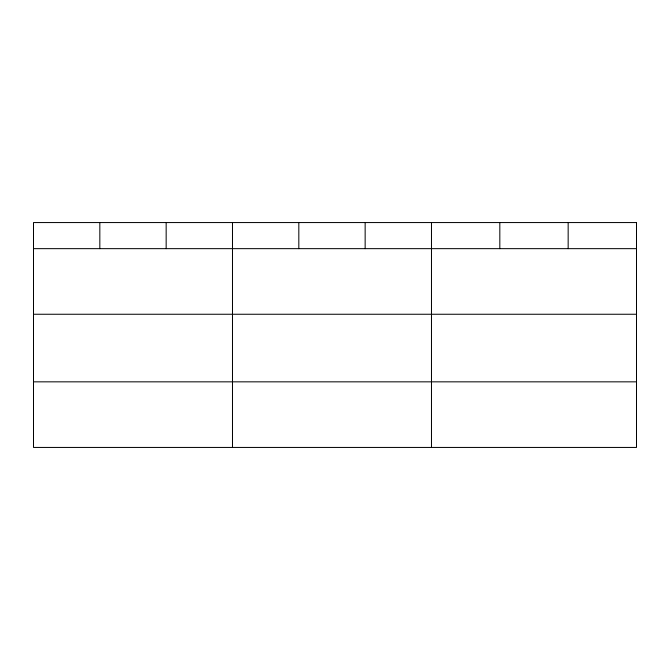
<?xml version="1.0" encoding="UTF-8"?>
<svg xmlns="http://www.w3.org/2000/svg" width="670" height="670" viewBox="0 0 670 670"><rect width="100%" height="100%" fill="white"/><g stroke="black" fill="none" stroke-linecap="round" stroke-linejoin="round"><path stroke-width="1" d="M33.5 248.654L636.5 248.654M33.5 314.255L636.5 314.255M33.5 381.841L636.5 381.841M568.16 222.557L568.16 248.654M499.82 222.557L499.82 248.654M431.48 222.557L431.48 447.443M365.15 222.557L365.15 248.654M298.82 222.557L298.82 248.654M232.49 222.557L232.49 447.443M166.16 222.557L166.16 248.654M99.83 222.557L99.83 248.654M636.5 222.557L33.5 222.557L33.5 447.443L636.5 447.443L636.5 222.557"/></g></svg>
